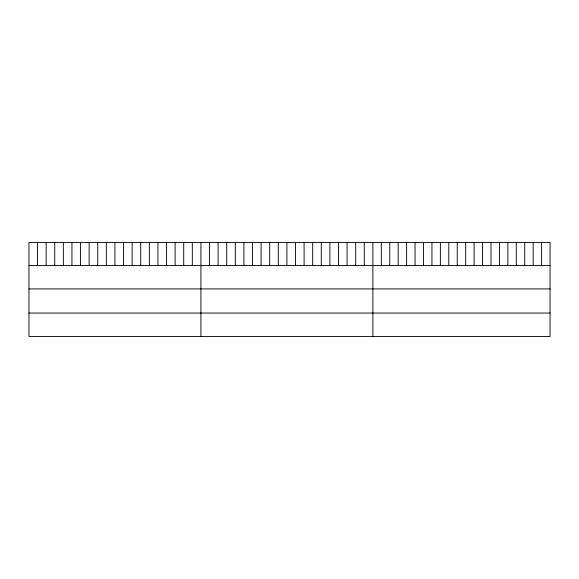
<?xml version="1.0" encoding="UTF-8"?>
<svg xmlns="http://www.w3.org/2000/svg" width="579" height="579" viewBox="0 0 579 579"><rect width="100%" height="100%" fill="white"/><g stroke="black" fill="none" stroke-linecap="round" stroke-linejoin="round"><path stroke-width="0.87" d="M550.05 265.493L550.05 336.457L28.95 336.457L28.95 242.543L550.05 242.543L550.05 265.493L28.95 265.493M28.95 288.914L550.05 288.914M28.95 313.036L550.05 313.036M541.611 242.543L541.611 265.493M533.179 242.543L533.179 265.493M524.74 242.543L524.74 265.493M516.302 242.543L516.302 265.493M507.863 242.543L507.863 265.493M499.431 242.543L499.431 265.493M490.992 242.543L490.992 265.493M482.553 242.543L482.553 265.493M474.121 242.543L474.121 265.493M465.682 242.543L465.682 265.493M457.244 242.543L457.244 265.493M448.805 242.543L448.805 265.493M440.373 242.543L440.373 265.493M431.934 242.543L431.934 265.493M423.495 242.543L423.495 265.493M415.063 242.543L415.063 265.493M406.624 242.543L406.624 265.493M398.186 242.543L398.186 265.493M389.747 242.543L389.747 265.493M381.315 242.543L381.315 265.493M372.876 242.543L372.876 336.457M364.278 242.543L364.278 265.493M355.68 242.543L355.68 265.493M347.082 242.543L347.082 265.493M338.483 242.543L338.483 265.493M329.885 242.543L329.885 265.493M321.287 242.543L321.287 265.493M312.689 242.543L312.689 265.493M304.091 242.543L304.091 265.493M295.493 242.543L295.493 265.493M286.894 242.543L286.894 265.493M278.296 242.543L278.296 265.493M269.698 242.543L269.698 265.493M261.1 242.543L261.1 265.493M252.502 242.543L252.502 265.493M243.904 242.543L243.904 265.493M235.306 242.543L235.306 265.493M226.707 242.543L226.707 265.493M218.109 242.543L218.109 265.493M209.511 242.543L209.511 265.493M200.913 242.543L200.913 336.457M192.315 242.543L192.315 265.493M183.717 242.543L183.717 265.493M175.119 242.543L175.119 265.493M166.52 242.543L166.52 265.493M157.922 242.543L157.922 265.493M149.324 242.543L149.324 265.493M140.726 242.543L140.726 265.493M132.128 242.543L132.128 265.493M123.53 242.543L123.53 265.493M114.932 242.543L114.932 265.493M106.333 242.543L106.333 265.493M97.735 242.543L97.735 265.493M89.137 242.543L89.137 265.493M80.539 242.543L80.539 265.493M71.941 242.543L71.941 265.493M63.343 242.543L63.343 265.493M54.744 242.543L54.744 265.493M46.146 242.543L46.146 265.493M37.548 242.543L37.548 265.493"/></g></svg>
